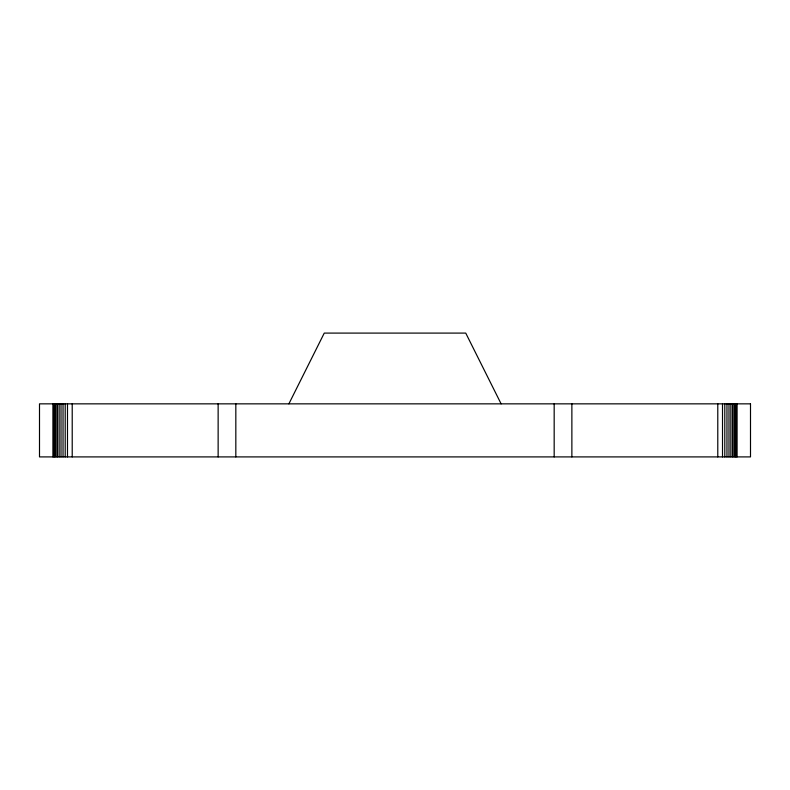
<?xml version="1.0" encoding="UTF-8"?>
<svg xmlns="http://www.w3.org/2000/svg" width="790" height="790" viewBox="0 0 790 790"><rect width="100%" height="100%" fill="white"/><g stroke="black" fill="none" stroke-linecap="round" stroke-linejoin="round"><path stroke-width="1.19" d="M288.883 403.848L324.256 333.094L465.745 333.094L501.117 403.848M737.09 403.848L737.09 456.906M736.073 403.848L736.073 456.906M735.144 403.848L735.144 456.906M733.95 403.848L733.95 456.906M732.518 403.848L732.518 456.906M730.859 403.848L730.859 456.906M728.992 403.848L728.992 456.906M726.968 403.848L726.968 456.906M724.795 403.848L724.795 456.906M722.514 403.848L722.514 456.906M717.784 403.848L717.784 456.906M571.871 403.848L571.871 456.906M554.175 403.848L554.175 456.906M235.825 403.848L235.825 456.906M218.139 403.848L218.139 456.906M72.216 403.848L72.216 456.906M67.486 403.848L67.486 456.906M65.205 403.848L65.205 456.906M63.032 403.848L63.032 456.906M61.008 403.848L61.008 456.906M59.141 403.848L59.141 456.906M57.482 403.848L57.482 456.906M56.05 403.848L56.05 456.906M54.856 403.848L54.856 456.906M53.927 403.848L53.927 456.906M52.91 403.848L52.91 456.906M750.5 403.848L39.5 403.848L39.5 456.906L750.5 456.906L750.5 403.848"/></g></svg>
